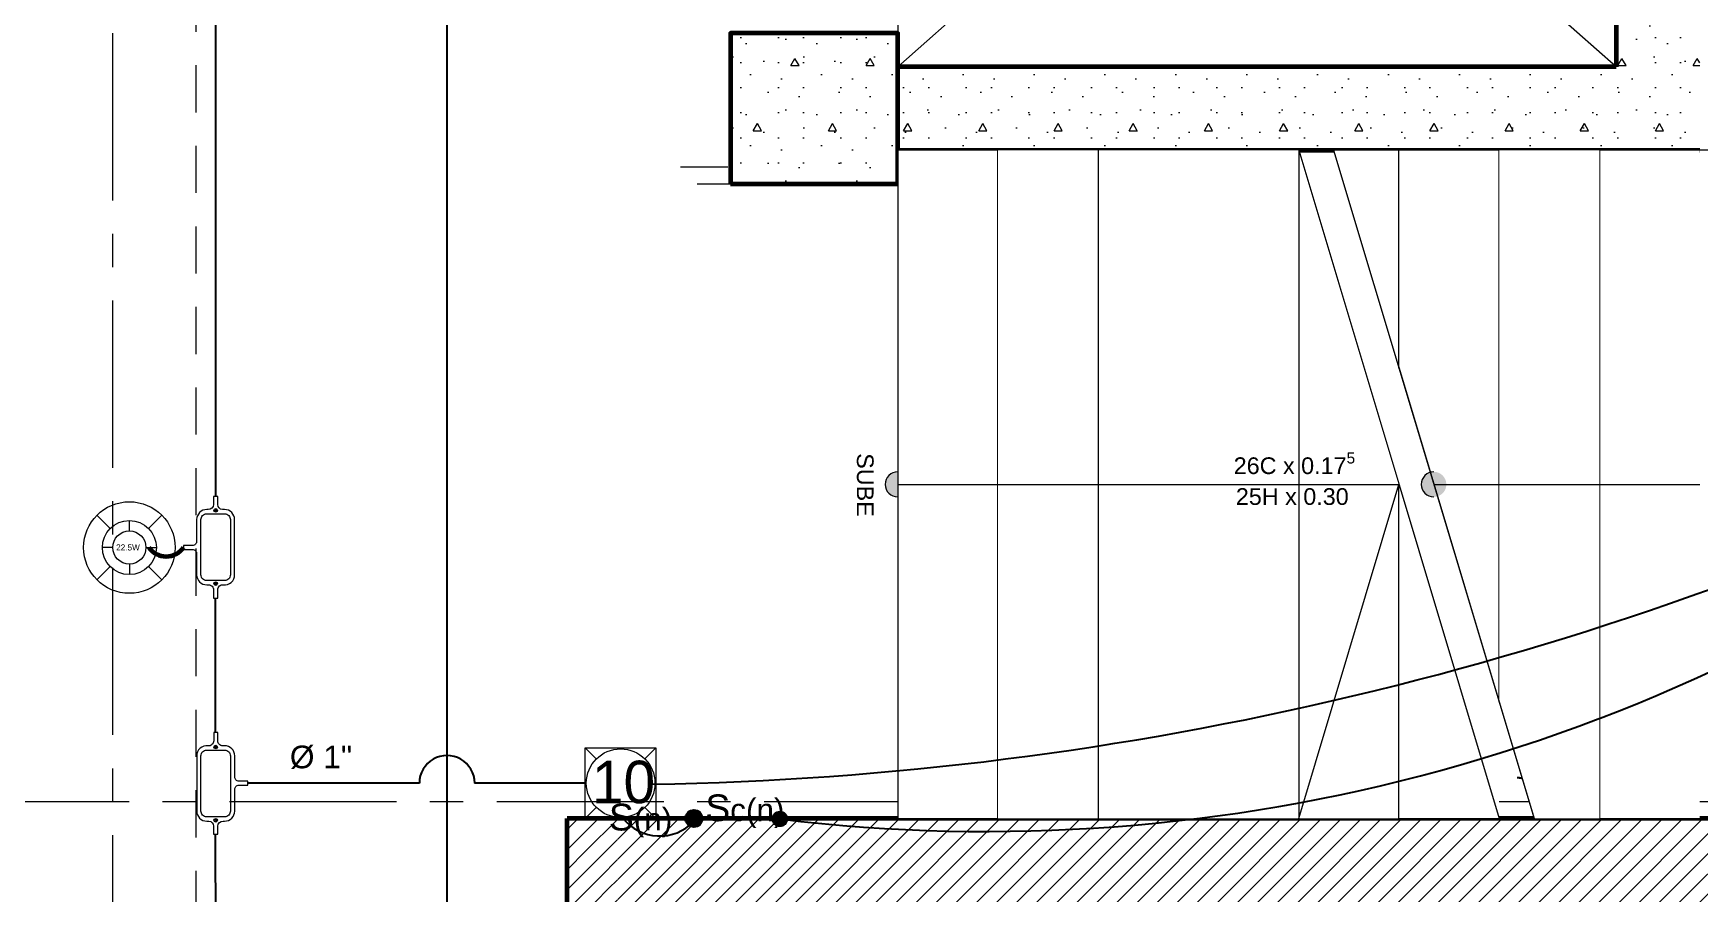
# Model space of a CAD drawing. Header units: inches. Extents: x -38 to 5698, y -33 to 92.
# Drawn here: x 321.583 to 326.57, y 20.125 to 22.7 of the extents above; entities that cross this region are included whole.
import ezdxf
from ezdxf.lldxf.tags import DXFTag

# ---------------------------------------------------------------- set-up
doc = ezdxf.new("R2010")
doc.units = ezdxf.units.IN
doc.header["$MEASUREMENT"] = 0
doc.set_wipeout_variables(frame=1)
for name, pattern in [('ACAD_ISO04W100', [30, 24, -3, 0, -3]), ('CONTINUA', [0]), ('Hidden Line', [0.195611, 0.141111, -0.0545]), ('Línea Oculta', [0.195611, 0.141111, -0.0545]), ('Punto & Raya', [0.65, 0.5, -0.075, 0, -0.075]), ('Rayas', [0.282222, 0.141111, -0.141111]), ('Wipeout_Contour', [1, 0, -1])]:
    doc.linetypes.add(name, pattern=pattern)
for name, color, linetype, lineweight in [('00 IE CKTO TOMAS', 111, 'Rayas', 18), ('01 IE LUM LED EMP DN570B', 3, 'Continuous', 13), ('ALUMBRADO_CONDUIT', 30, 'CONDUIT1', 30), ('ALUMBRADO_PVC', 6, 'PVC1', 30), ('Bancas', 1, 'Continuous', 13), ('Cable Alumbrado', 150, 'Continuous', 30), ('CABLEADO EXT.', 3, 'PVCSUBT', 30), ('pulsador', 4, 'Continuous', 40), ('Simb_Alumbrado', 140, 'CONTINUA', 30)]:
    doc.layers.add(name, color=color, linetype=linetype, lineweight=lineweight)
for name, color, linetype in [('02 _ ARQ _ ALB _ Ejes Generales', 7, 'Continuous'), ('02 _ ARQ _ ZON _ Espacio.3D', 7, 'Continuous'), ('08 _ STR _ EXT _ 06 Columnas', 7, 'Continuous'), ('08 _ STR _ EXT _ 09 Vigas', 7, 'Continuous'), ('08 _ STR _ EXT _ 11 Escaleras', 7, 'Continuous'), ('08 _ STR _ EXT _ 12 Ascensor', 7, 'Continuous'), ('1TEXT', 8, 'Continuous'), ('Dibujo 2D - General', 7, 'Continuous'), ('Estructura - 04 MURO', 7, 'Continuous'), ('Interior - CIELO RASSO', 7, 'Continuous')]:
    doc.layers.add(name, color=color, linetype=linetype)
doc.styles.add('Annotative', font='arial.ttf')
doc.styles.add('Arial', font='arial.ttf')
doc.styles.add('Estilo_Generado_3', font='arial.ttf')
doc.styles.add('{18b73a54-fa43-428c-adcb-c1c7bbdf2c84}', font='Simplex.shx')
tags = doc.linetypes.add('CONDUIT1', pattern='A,1,-0.19772,["con",{18b73a54-fa43-428c-adcb-c1c7bbdf2c84},S=0.2,R=0,X=0,Y=-0.065594],-0.593642', length=1.791362).pattern_tags.tags
tags[6] = DXFTag(74, 10)
tags = doc.linetypes.add('PVC1', pattern='A,1,-0.19772,["PVC",{18b73a54-fa43-428c-adcb-c1c7bbdf2c84},S=0.13,R=0,X=0,Y=-0.061851],-0.507647', length=1.705367).pattern_tags.tags
tags[6] = DXFTag(74, 10)
tags = doc.linetypes.add('PVCSUBT', pattern='A,0.6,-0.3,0.6,-0.075691,["PVC",Standard,S=0.2,R=0,X=0,Y=-0.093724],-0.621005', length=2.196696).pattern_tags.tags
tags[10] = DXFTag(74, 10)
pattern_1 = [(0, (277.50004, 6e-09), (0, 0.3897114), [0.024375, -0.200625]), (0, (277.61254, 0.19486), (0, 0.3897114), [0.024375, -0.200625]), (60, (277.50004, 6e-09), (-0.3375, 0.1948557), [0.024375, -0.200625]), (60, (277.72504, 6e-09), (-0.3375, 0.1948557), [0.024375, -0.200625]), (120, (277.5244, 6e-09), (0.3375, 0.1948557), [0.024375, -0.200625]), (120, (277.7494, 6e-09), (0.3375, 0.1948557), [0.024375, -0.200625]), (0, (277.50004, 0.0375), (0, 0.075), [0, -0.075, 0, -0.1125]), (45, (277.53754, 0.0375), (-0.05303301, 0.05303301), [0, -0.05625, 0, -0.09375])]
pattern_2 = [(45, (277.50004, 6e-09), (-0.030052038, 0.030052038), [])]

# ---------------------------------------------------------------- blocks, each defined once
blk = doc.blocks.new('LUMINARIA 2')
at = {"layer": '01 IE LUM LED EMP DN570B'}
for p, q in [((-0.0939, 0.0936), (-0.1589, 0.1584)), ((0.0939, 0.0936), (0.1589, 0.1584)), ((-0.0939, -0.0936), (-0.1589, -0.1584)), ((0.0939, -0.0936), (0.1589, -0.1584))]:
    blk.add_line(p, q, dxfattribs=at)
at = {"layer": '01 IE LUM LED EMP DN570B', "ltscale": 0.4}
for p, q in [((0, 0.0813), (0, 0.1326)), ((-0.0813, 0), (-0.1326, 0)), ((0.0813, 0), (0.1326, 0)), ((0, -0.0813), (0, -0.1326))]:
    blk.add_line(p, q, dxfattribs=at)
at = {"layer": '01 IE LUM LED EMP DN570B'}
for radius in [0.2244, 0.1326]:
    blk.add_circle((0, 0), radius, dxfattribs=at)
at = {"layer": '01 IE LUM LED EMP DN570B', "ltscale": 0.4}
blk.add_circle((0, 0), 0.0813, dxfattribs=at)
at = {"layer": '01 IE LUM LED EMP DN570B', "color": 8, "linetype": 'ByBlock', "lineweight": 80, "insert": (-0.0649, 0.0156), "char_height": 0.03, "width": 0.178585, "attachment_point": 1}
blk.add_mtext('{\\C3;22.5W}', dxfattribs=at)
blk = doc.blocks.new('oval t')
at = {"layer": 'Simb_Alumbrado', "lineweight": 13}
blk.add_lwpolyline([(0.0141, 0.0102, -0.414214), (0.0041, 0.0202), (0.0041, 0.0416), (-0.0056, 0.0416), (-0.0056, 0.0202, -0.414214), (-0.0156, 0.0102), (-0.0659, 0.0102, 0.414214), (-0.0899, -0.0138), (-0.0899, -0.0183, -0.414214), (-0.1019, -0.0303), (-0.1213, -0.0303), (-0.1213, -0.04), (-0.1016, -0.04, -0.451917), (-0.0897, -0.0535, 0.451917), (-0.0659, -0.0805), (0.0659, -0.0805, 0.414214), (0.0899, -0.0566), (0.0899, -0.0512, -0.398753), (0.1019, -0.0401), (0.1213, -0.0401), (0.1213, -0.0304), (0.1019, -0.0304, -0.368669), (0.0899, -0.0176), (0.0899, -0.0138, 0.414214), (0.0659, 0.0102), (0.0141, 0.0102)], format="xyb", dxfattribs=at)
blk.add_lwpolyline([(-0.0659, 0), (0.0659, 0, -0.414214), (0.0797, -0.0138), (0.0797, -0.0566, -0.414214), (0.0659, -0.0703), (-0.0659, -0.0703, -0.414214), (-0.0797, -0.0566), (-0.0797, -0.0138, -0.414214)], format="xyb", close=True, dxfattribs=at)
for points in [[(-0.0911, -0.0352), (-0.0828, -0.0352)], [(-0.0869, -0.031), (-0.0869, -0.0394)], [(0.0837, -0.0352), (0.0921, -0.0352)], [(0.0879, -0.031), (0.0879, -0.0394)]]:
    blk.add_lwpolyline(points, dxfattribs=at)
for centre in [(-0.0869, -0.0352), (0.0879, -0.0352)]:
    blk.add_circle(centre, 0.00419, dxfattribs=at)
blk = doc.blocks.new('100x100x80 adosado')
at = {"layer": 'Simb_Alumbrado', "lineweight": 13}
blk.add_lwpolyline([(-0.0768, 0.0788), (0.0194, 0.0788), (0.0194, -0.0174), (-0.0768, -0.0174)], close=True, dxfattribs=at)
at = {"layer": 'Simb_Alumbrado', "lineweight": 9}
for points in [[(-0.0768, 0.0788), (-0.0618, 0.0638)], [(0.0043, 0.0638), (0.0194, 0.0788)], [(-0.0768, -0.0174), (-0.0618, -0.0023)], [(0.0043, -0.0023), (0.0194, -0.0174)]]:
    blk.add_lwpolyline(points, dxfattribs=at)
blk.add_circle((-0.0287, 0.0307), 0.0467, dxfattribs=at)
at = {"layer": 'Simb_Alumbrado', "lineweight": 9, "insert": (-0.0677, 0.0612), "char_height": 0.05773, "attachment_point": 1}
blk.add_mtext_dynamic_manual_height_columns('10', width=0.119989, gutter_width=12.5, heights=[0], dxfattribs=at)
blk = doc.blocks.new('ii3t')
at = {"layer": 'Simb_Alumbrado', "lineweight": 5}
h = blk.add_hatch(color=3, dxfattribs=at)
edge = h.paths.add_edge_path()
edge.add_arc((0, 0), 0.0164, 0, 360)
blk.add_circle((0, 0), 0.0164, dxfattribs=at)
blk = doc.blocks.new('pulsador')
at = {"layer": 'pulsador', "lineweight": 40}
h = blk.add_hatch(color=4, dxfattribs=at)
h.dxf.hatch_style = 1
h.paths.add_polyline_path([(246.2314, 46.0882, 1), (246.279, 46.0882, 1)])
h.paths.add_polyline_path([(246.2786, 46.0882, -1), (246.2317, 46.0882, -1)], flags=16)
h.paths.add_polyline_path([(246.271, 46.0882, -1), (246.2393, 46.0882, -1)], flags=0)
at = {"layer": 'pulsador'}
h = blk.add_hatch(color=4, dxfattribs=at)
h.dxf.hatch_style = 1
h.paths.add_polyline_path([(246.2393, 46.0882, 1), (246.271, 46.0882, 1)])
at = {"layer": 'pulsador', "color": 4, "lineweight": 50}
blk.add_circle((246.2552, 46.0882), 0.0238, dxfattribs=at)
at = {"layer": 'pulsador', "color": 4, "lineweight": 40}
blk.add_circle((246.2552, 46.0882), 0.0235, dxfattribs=at)
at = {"layer": 'pulsador', "color": 4}
blk.add_circle((246.2552, 46.0882), 0.0159, dxfattribs=at)

msp = doc.modelspace()

# ---------------------------------------------------------------- hatches: boundary and pattern name
at = {"layer": '08 _ STR _ EXT _ 06 Columnas', "linetype": 'Continuous', "lineweight": 9}
h = msp.add_hatch(dxfattribs=at)
h.set_pattern_fill('HORMIGÓN_EN_MASA_0002', style=0, pattern_type=2)
h.set_pattern_definition(pattern_1)
h.paths.add_polyline_path([(323.67, 22.25), (324.17, 22.25), (324.17, 22.7), (323.67, 22.7)])
at = {"layer": '08 _ STR _ EXT _ 11 Escaleras', "linetype": 'Continuous', "lineweight": 13}
for points in [[(324.17, 21.3125, 1), (324.17, 21.3875, 1)], [(325.7744, 21.3125, 1), (325.7744, 21.3875, 1)]]:
    msp.add_hatch(color=161, dxfattribs=at).paths.add_polyline_path(points)
at = {"layer": '08 _ STR _ EXT _ 12 Ascensor', "linetype": 'Continuous', "lineweight": 9}
h = msp.add_hatch(dxfattribs=at)
h.set_pattern_fill('HORMIGÓN_EN_MASA_0002', style=0, pattern_type=2)
h.set_pattern_definition(pattern_1)
h.paths.add_polyline_path([(326.32, 24.5), (326.32, 22.6), (326.57, 22.6), (326.57, 24.5)])
h = msp.add_hatch(dxfattribs=at)
h.set_pattern_fill('HORMIGÓN_EN_MASA_0002', style=0, pattern_type=2)
h.set_pattern_definition(pattern_1)
h.paths.add_polyline_path([(326.32, 22.6), (324.17, 22.6), (324.17, 22.35), (326.32, 22.35)])
h = msp.add_hatch(dxfattribs=at)
h.set_pattern_fill('HORMIGÓN_EN_MASA_0002', style=0, pattern_type=2)
h.set_pattern_definition(pattern_1)
h.paths.add_polyline_path([(326.32, 22.6), (326.57, 22.35), (326.57, 22.6)])
h = msp.add_hatch(dxfattribs=at)
h.set_pattern_fill('HORMIGÓN_EN_MASA_0002', style=0, pattern_type=2)
h.set_pattern_definition(pattern_1)
h.paths.add_polyline_path([(326.32, 22.35), (326.57, 22.35), (326.32, 22.6)])

# ---------------------------------------------------------------- linework, layer by layer
at = {"layer": '02 _ ARQ _ ALB _ Ejes Generales', "color": 251, "linetype": 'Punto & Raya', "lineweight": 13}
for p, q in [((321.82, 45.9), (321.82, 2.05)), ((333.07, 20.4), (320.2385, 20.4))]:
    msp.add_line(p, q, dxfattribs=at)
at = {"layer": '02 _ ARQ _ ZON _ Espacio.3D', "color": 255, "linetype": 'Continuous', "lineweight": 0, "flags": 128}
msp.add_lwpolyline([(324.17, 22.6), (326.32, 22.6), (326.32, 24.5), (324.17, 24.5)], close=True, dxfattribs=at)
at = {"layer": '08 _ STR _ EXT _ 06 Columnas', "color": 7, "linetype": 'Continuous', "lineweight": 80, "flags": 128}
msp.add_lwpolyline([(323.67, 22.25), (324.17, 22.25), (324.17, 22.7), (323.67, 22.7)], close=True, dxfattribs=at)
at = {"layer": '08 _ STR _ EXT _ 09 Vigas', "color": 251, "linetype": 'Hidden Line', "lineweight": 13}
msp.add_line((322.07, 17.4), (322.07, 29.7), dxfattribs=at)
at = {"layer": '08 _ STR _ EXT _ 11 Escaleras', "color": 167, "linetype": 'Continuous', "lineweight": 18}
msp.add_line((328.57, 22.35), (325.4744, 22.35), dxfattribs=at)
at = {"layer": '08 _ STR _ EXT _ 11 Escaleras', "color": 167, "linetype": 'Continuous', "lineweight": 18, "flags": 128}
for points in [[(324.17, 21.3875, 1), (324.17, 21.3125)], [(325.7744, 21.3875, 1), (325.7744, 21.3125)]]:
    msp.add_lwpolyline(points, format="xyb", dxfattribs=at)
at = {"layer": '08 _ STR _ EXT _ 12 Ascensor', "color": 7, "linetype": 'Continuous', "lineweight": 80, "flags": 128}
for points in [[(326.32, 24.5), (326.32, 22.6)], [(326.32, 22.6), (324.17, 22.6)], [(324.17, 22.35), (324.17, 22.6)], [(324.17, 22.35), (326.57, 22.35)]]:
    msp.add_lwpolyline(points, dxfattribs=at)
at = {"layer": 'ALUMBRADO_CONDUIT', "color": 30, "lineweight": 30, "ltscale": 0.4, "true_color": 0xf26722}
for p, q in [((322.8212, 17.7079), (322.8212, 28.0613)), ((322.1289, 21.3141), (322.1289, 23.4389)), ((322.1288, 20.607), (322.1288, 21.0099)), ((322.7384, 20.4558), (322.2251, 20.4558)), ((323.2349, 20.4558), (322.9039, 20.4558)), ((322.1289, 18.885), (322.1288, 20.3027))]:
    msp.add_line(p, q, dxfattribs=at)
msp.add_arc((322.8212, 20.4558), 0.0828, 359.9996, 179.9996, dxfattribs=at)
at = {"layer": 'CABLEADO EXT.', "color": 3, "lineweight": 80}
msp.add_arc((321.9807, 21.1987), 0.0641, 216.0183, 323.9817, dxfattribs=at)
at = {"layer": 'Dibujo 2D - General', "color": 252, "linetype": 'Continuous', "lineweight": 9}
for p, q in [((324.17, 22.6), (326.32, 24.5)), ((326.32, 22.6), (324.17, 24.5))]:
    msp.add_line(p, q, dxfattribs=at)
at = {"layer": 'Interior - CIELO RASSO', "color": 251, "linetype": 'Línea Oculta', "lineweight": 13, "flags": 128}
for points in [[(323.52, 22.3), (323.67, 22.3)], [(323.57, 22.25), (323.67, 22.25)]]:
    msp.add_lwpolyline(points, dxfattribs=at)

# ---------------------------------------------------------------- block references
at = {"layer": '01 IE LUM LED EMP DN570B', "xscale": 0.6105334384153049, "yscale": 0.6105334384153049, "zscale": 0.6105334384153049}
msp.add_blockref('LUMINARIA 2', (321.8706, 21.161), dxfattribs=at)
at = {"layer": 'Bancas', "color": 252, "true_color": 0x939598, "xscale": 1.253906979044094, "yscale": 1.253906979044094, "zscale": 1.253906979044094}
for p, rotation in [((322.0847, 21.162), 90), ((322.173, 20.4549), 270)]:
    msp.add_blockref('oval t', p, dxfattribs=dict(at, rotation=rotation))

# ---------------------------------------------------------------- texts
at = {"layer": '08 _ STR _ EXT _ 11 Escaleras', "color": 161, "lineweight": 13, "char_height": 0.05, "style": 'Estilo_Generado_3'}
for s, insert, attachment_point in [('\\A1;{\\pqc;\\pt0,3.55;\\fArial|b0|i0|c0|p34;26C x \\fArial|b0|i0|c0|p34;0.17\\fArial|b0|i0|c0|p34;\\A1{\\H.66x;\\S5^  ;}\\fArial|b0|i0|c0|p34;\\fArial|b0|i0|c0|p34;\\fArial|b0|i0|c0|p34;\\fArial|b0|i0|c0|p34;\\A1{\\H.66x;\\S^  ;}\\fArial|b0|i0|c0|p34;\\fArial|b0|i0|c0|p34;\\fArial|b0|i0|c0|p34;\\fArial|b0|i0|c0|p34;\\A1{\\H.66x;\\S^  ;}\\fArial|b0|i0|c0|p34;}', (325.37, 21.3663), 8), ('\\A1;{\\pqc;\\pt0,3.55;\\fArial|b0|i0|c0|p34;25H x \\fArial|b0|i0|c0|p34;0.30\\fArial|b0|i0|c0|p34;\\A1{\\H.66x;\\S^  ;}\\fArial|b0|i0|c0|p34;\\fArial|b0|i0|c0|p34;\\fArial|b0|i0|c0|p34;\\fArial|b0|i0|c0|p34;\\A1{\\H.66x;\\S^  ;}\\fArial|b0|i0|c0|p34;\\fArial|b0|i0|c0|p34;\\fArial|b0|i0|c0|p34;\\fArial|b0|i0|c0|p34;\\A1{\\H.66x;\\S^  ;}\\fArial|b0|i0|c0|p34;}', (325.37, 21.3386), 2)]:
    msp.add_mtext(s, dxfattribs=dict(at, insert=insert, attachment_point=attachment_point))
at = {"layer": '08 _ STR _ EXT _ 11 Escaleras', "color": 161, "lineweight": 13, "char_height": 0.05, "attachment_point": 4, "rotation": 270, "style": 'Estilo_Generado_3'}
for s, insert in [('\\A1;{\\pql;\\fArial|b0|i0|c0|p34;SUBE}', (324.0725, 21.4433)), ('\\A1;{\\pql;\\fArial|b0|i0|c0|p34;1}', (324.2479, 20.4879)), ('\\A1;{\\pql;\\fArial|b0|i0|c0|p34;2}', (324.5479, 20.4879)), ('\\A1;{\\pql;\\fArial|b0|i0|c0|p34;3}', (324.8475, 20.4879)), ('\\A1;{\\pql;\\fArial|b0|i0|c0|p34;4}', (325.1479, 20.4879)), ('\\A1;{\\pql;\\fArial|b0|i0|c0|p34;5}', (325.4475, 20.4879)), ('\\A1;{\\pql;\\fArial|b0|i0|c0|p34;6}', (325.7475, 20.4879)), ('\\A1;{\\pql;\\fArial|b0|i0|c0|p34;7}', (326.0479, 20.4879)), ('\\A1;{\\pql;\\fArial|b0|i0|c0|p34;8}', (326.3475, 20.4879))]:
    msp.add_mtext(s, dxfattribs=dict(at, insert=insert))
at = {"layer": '1TEXT', "color": 50, "linetype": 'Continuous', "style": 'Arial'}
msp.add_text('%%C 1"', height=0.06788, rotation=0, dxfattribs=at).set_placement((322.3508, 20.5003))

# ---------------------------------------------------------------- wipeouts: each hides what was drawn before it
at = {"color": 254, "linetype": 'Wipeout_Contour', "lineweight": 0, "ltscale": 7374.466819}
msp.add_wipeout([(323.3304, 20.1), (323.1804, 20.35), (323.1804, 20.1)], dxfattribs=at).dxf.layer = 'Estructura - 04 MURO'

# ---------------------------------------------------------------- next in the draw order: hatches: boundary and pattern name
at = {"layer": 'Estructura - 04 MURO', "linetype": 'Continuous', "lineweight": 5}
h = msp.add_hatch(dxfattribs=at)
h.set_pattern_fill('LADRILLO_COMÚN_0002', color=252, style=0, pattern_type=2)
h.set_pattern_definition(pattern_2)
h.paths.add_polyline_path([(323.3304, 20.1), (323.1804, 20.35), (323.1804, 20.1)])

# ---------------------------------------------------------------- next in the draw order: wipeouts: each hides what was drawn before it
at = {"color": 254, "linetype": 'Wipeout_Contour', "lineweight": 0, "ltscale": 9792.7513}
msp.add_wipeout([(325.67, 22.35), (325.4744, 22.35), (325.67, 21.698)], dxfattribs=at).dxf.layer = '08 _ STR _ EXT _ 11 Escaleras'

# ---------------------------------------------------------------- next in the draw order: linework, layer by layer
at = {"layer": '08 _ STR _ EXT _ 11 Escaleras', "color": 161, "linetype": 'Continuous', "lineweight": 13}
msp.add_line((327.0098, 22.35), (325.4744, 22.35), dxfattribs=at)

# ---------------------------------------------------------------- next in the draw order: wipeouts: each hides what was drawn before it
at = {"color": 254, "linetype": 'Wipeout_Contour', "lineweight": 0, "ltscale": 9842.841626}
msp.add_wipeout([(323.3304, 20.1), (328.57, 20.1), (328.57, 20.35), (323.3304, 20.35)], dxfattribs=at).dxf.layer = 'Estructura - 04 MURO'

# ---------------------------------------------------------------- next in the draw order: hatches: boundary and pattern name
at = {"layer": 'Estructura - 04 MURO', "linetype": 'Continuous', "lineweight": 5}
h = msp.add_hatch(dxfattribs=at)
h.set_pattern_fill('LADRILLO_COMÚN_0002', color=252, style=0, pattern_type=2)
h.set_pattern_definition(pattern_2)
h.paths.add_polyline_path([(323.3304, 20.1), (328.57, 20.1), (328.57, 20.35), (323.3304, 20.35)])

# ---------------------------------------------------------------- next in the draw order: linework, layer by layer
at = {"layer": '08 _ STR _ EXT _ 11 Escaleras', "color": 167, "linetype": 'Continuous', "lineweight": 18}
msp.add_line((325.07, 22.35), (325.07, 20.35), dxfattribs=at)

# ---------------------------------------------------------------- next in the draw order: block references
at = {"color": 4, "lineweight": 40}
msp.add_blockref('pulsador', (77.305, -25.7382), dxfattribs=at)
at = {"layer": 'Cable Alumbrado', "lineweight": 0, "xscale": 1.404578189384958, "yscale": 1.404578189384958, "zscale": 1.404578189384958}
msp.add_blockref('ii3t', (323.8172, 20.3487), dxfattribs=at)

# ---------------------------------------------------------------- next in the draw order: texts
at = {"layer": '00 IE CKTO TOMAS', "insert": (323.5942, 20.3217), "char_height": 0.08, "width": 0.768045, "attachment_point": 7, "style": 'Annotative'}
msp.add_mtext('S{\\H0.84375x;c(n)}', dxfattribs=at)

# ---------------------------------------------------------------- next in the draw order: wipeouts: each hides what was drawn before it
at = {"color": 254, "linetype": 'Wipeout_Contour', "lineweight": 0, "ltscale": 7373.627133}
msp.add_wipeout([(323.3304, 20.35), (323.1804, 20.35), (323.3304, 20.1)], dxfattribs=at).dxf.layer = 'Estructura - 04 MURO'

# ---------------------------------------------------------------- next in the draw order: hatches: boundary and pattern name
at = {"layer": 'Estructura - 04 MURO', "linetype": 'Continuous', "lineweight": 5}
h = msp.add_hatch(dxfattribs=at)
h.set_pattern_fill('LADRILLO_COMÚN_0002', color=252, style=0, pattern_type=2)
h.set_pattern_definition(pattern_2)
h.paths.add_polyline_path([(323.3304, 20.35), (323.1804, 20.35), (323.3304, 20.1)])

# ---------------------------------------------------------------- next in the draw order: linework, layer by layer
at = {"layer": 'ALUMBRADO_PVC', "linetype": 'PVC1', "ltscale": 0.4}
msp.add_arc((323.4577, 20.4384), 0.1409, 218.8888, 316.0508, dxfattribs=at)
at = {"layer": 'Estructura - 04 MURO', "color": 7, "linetype": 'Continuous', "lineweight": 80, "flags": 128}
for points in [[(328.57, 20.35), (323.1804, 20.35)], [(323.1804, 19.05), (323.1804, 20.35)]]:
    msp.add_lwpolyline(points, dxfattribs=at)

# ---------------------------------------------------------------- next in the draw order: block references
at = {"layer": 'ALUMBRADO_CONDUIT', "linetype": 'PVC1', "lineweight": 35, "xscale": 2.199856799627834, "yscale": 2.199856799627834, "zscale": 2.199856799627834}
msp.add_blockref('100x100x80 adosado', (323.4039, 20.3882), dxfattribs=at)

# ---------------------------------------------------------------- next in the draw order: texts
at = {"layer": '00 IE CKTO TOMAS', "insert": (323.3056, 20.2938), "char_height": 0.08, "width": 0.768045, "attachment_point": 7, "style": 'Annotative'}
msp.add_mtext('S{\\H0.84375x;(n)}', dxfattribs=at)

# ---------------------------------------------------------------- next in the draw order: wipeouts: each hides what was drawn before it
at = {"color": 254, "linetype": 'Wipeout_Contour', "lineweight": 0, "ltscale": 13059.365574}
msp.add_wipeout([(325.4744, 22.35), (326.0744, 20.35), (326.57, 20.35), (326.57, 22.35)], dxfattribs=at).dxf.layer = '08 _ STR _ EXT _ 11 Escaleras'

# ---------------------------------------------------------------- next in the draw order: linework, layer by layer
at = {"layer": '08 _ STR _ EXT _ 11 Escaleras', "color": 167, "linetype": 'Continuous', "lineweight": 18}
for p, q in [((325.67, 22.35), (325.67, 21.698)), ((325.97, 20.698), (325.97, 22.35))]:
    msp.add_line(p, q, dxfattribs=at)
at = {"layer": '08 _ STR _ EXT _ 11 Escaleras', "color": 161, "linetype": 'Continuous', "lineweight": 13}
msp.add_line((326.0744, 20.35), (328.57, 20.35), dxfattribs=at)

# ---------------------------------------------------------------- next in the draw order: wipeouts: each hides what was drawn before it
at = {"color": 254, "linetype": 'Wipeout_Contour', "lineweight": 0, "ltscale": 13058.519257}
msp.add_wipeout([(325.67, 22.35), (325.67, 21.698), (325.97, 20.698), (325.97, 22.35)], dxfattribs=at).dxf.layer = '08 _ STR _ EXT _ 11 Escaleras'
at = {"color": 254, "linetype": 'Wipeout_Contour', "lineweight": 0, "ltscale": 13060.904381}
msp.add_wipeout([(326.27, 20.35), (326.57, 20.35), (326.57, 22.35), (326.27, 22.35)], dxfattribs=at).dxf.layer = '08 _ STR _ EXT _ 11 Escaleras'

# ---------------------------------------------------------------- next in the draw order: linework, layer by layer
at = {"layer": '08 _ STR _ EXT _ 11 Escaleras', "color": 167, "linetype": 'Continuous', "lineweight": 18}
for p, q in [((326.27, 22.35), (326.27, 20.35)), ((326.0744, 20.35), (328.57, 20.35))]:
    msp.add_line(p, q, dxfattribs=at)
at = {"layer": '08 _ STR _ EXT _ 11 Escaleras', "color": 161, "linetype": 'ACAD_ISO04W100', "lineweight": 13}
for p, q in [((326.27, 22.35), (326.27, 20.35)), ((326.0744, 20.35), (328.57, 20.35))]:
    msp.add_line(p, q, dxfattribs=at)

# ---------------------------------------------------------------- next in the draw order: wipeouts: each hides what was drawn before it
at = {"color": 254, "linetype": 'Wipeout_Contour', "lineweight": 0, "ltscale": 9794.211817}
msp.add_wipeout([(325.67, 20.35), (325.97, 20.35), (325.67, 21.35)], dxfattribs=at).dxf.layer = '08 _ STR _ EXT _ 11 Escaleras'

# ---------------------------------------------------------------- next in the draw order: hatches: boundary and pattern name
at = {"layer": '08 _ STR _ EXT _ 11 Escaleras', "linetype": 'Continuous', "lineweight": 13}
msp.add_hatch(color=161, dxfattribs=at).paths.add_polyline_path([(325.7744, 21.3125, 1), (325.7744, 21.3875, 1)])

# ---------------------------------------------------------------- next in the draw order: linework, layer by layer
at = {"layer": '08 _ STR _ EXT _ 11 Escaleras', "color": 167, "linetype": 'Continuous', "lineweight": 18}
for p, q in [((325.4744, 22.35), (326.0744, 20.35)), ((325.7744, 21.35), (326.57, 21.35))]:
    msp.add_line(p, q, dxfattribs=at)
at = {"layer": '08 _ STR _ EXT _ 11 Escaleras', "color": 161, "linetype": 'ACAD_ISO04W100', "lineweight": 13}
msp.add_line((325.97, 20.698), (325.97, 22.35), dxfattribs=at)
at = {"layer": '08 _ STR _ EXT _ 11 Escaleras', "color": 167, "linetype": 'Continuous', "lineweight": 18, "flags": 128}
msp.add_lwpolyline([(325.7744, 21.3875, 1), (325.7744, 21.3125)], format="xyb", dxfattribs=at)

# ---------------------------------------------------------------- next in the draw order: wipeouts: each hides what was drawn before it
at = {"color": 254, "linetype": 'Wipeout_Contour', "lineweight": 0, "ltscale": 13055.347357}
msp.add_wipeout([(324.22, 20.35), (325.97, 20.35), (325.37, 22.35), (324.22, 22.35)], dxfattribs=at).dxf.layer = '08 _ STR _ EXT _ 11 Escaleras'

# ---------------------------------------------------------------- next in the draw order: linework, layer by layer
at = {"layer": '08 _ STR _ EXT _ 11 Escaleras', "color": 161, "linetype": 'Continuous', "lineweight": 13}
for p, q in [((325.37, 22.35), (324.22, 22.35)), ((324.22, 22.35), (324.22, 20.35)), ((324.22, 20.35), (325.97, 20.35))]:
    msp.add_line(p, q, dxfattribs=at)

# ---------------------------------------------------------------- next in the draw order: wipeouts: each hides what was drawn before it
at = {"color": 254, "linetype": 'Wipeout_Contour', "lineweight": 0, "ltscale": 13052.504561}
msp.add_wipeout([(324.47, 22.35), (324.17, 22.35), (324.17, 20.35), (324.47, 20.35)], dxfattribs=at).dxf.layer = '08 _ STR _ EXT _ 11 Escaleras'

# ---------------------------------------------------------------- next in the draw order: linework, layer by layer
at = {"layer": '08 _ STR _ EXT _ 11 Escaleras', "color": 167, "linetype": 'Continuous', "lineweight": 18}
for p, q in [((324.17, 22.35), (324.17, 20.35)), ((325.37, 22.35), (324.17, 22.35)), ((324.47, 20.35), (324.47, 22.35)), ((324.17, 20.35), (325.97, 20.35))]:
    msp.add_line(p, q, dxfattribs=at)

# ---------------------------------------------------------------- next in the draw order: wipeouts: each hides what was drawn before it
at = {"color": 254, "linetype": 'Wipeout_Contour', "lineweight": 0, "ltscale": 13053.704535}
msp.add_wipeout([(324.77, 22.35), (324.47, 22.35), (324.47, 20.35), (324.77, 20.35)], dxfattribs=at).dxf.layer = '08 _ STR _ EXT _ 11 Escaleras'

# ---------------------------------------------------------------- next in the draw order: wipeouts: each hides what was drawn before it
at = {"color": 254, "linetype": 'Wipeout_Contour', "lineweight": 0, "ltscale": 13054.90451}
msp.add_wipeout([(325.07, 22.35), (324.77, 22.35), (324.77, 20.35), (325.07, 20.35)], dxfattribs=at).dxf.layer = '08 _ STR _ EXT _ 11 Escaleras'

# ---------------------------------------------------------------- next in the draw order: linework, layer by layer
at = {"layer": '08 _ STR _ EXT _ 11 Escaleras', "color": 167, "linetype": 'Continuous', "lineweight": 18}
msp.add_line((324.77, 22.35), (324.77, 20.35), dxfattribs=at)

# ---------------------------------------------------------------- next in the draw order: wipeouts: each hides what was drawn before it
at = {"color": 254, "linetype": 'Wipeout_Contour', "lineweight": 0, "ltscale": 13056.104484}
msp.add_wipeout([(325.07, 22.35), (325.07, 20.35), (325.37, 20.35), (325.37, 22.35)], dxfattribs=at).dxf.layer = '08 _ STR _ EXT _ 11 Escaleras'

# ---------------------------------------------------------------- next in the draw order: wipeouts: each hides what was drawn before it
at = {"color": 254, "linetype": 'Wipeout_Contour', "lineweight": 0, "ltscale": 13057.294457}
msp.add_wipeout([(325.67, 21.35), (325.37, 22.35), (325.37, 20.35), (325.67, 20.35)], dxfattribs=at).dxf.layer = '08 _ STR _ EXT _ 11 Escaleras'

# ---------------------------------------------------------------- next in the draw order: linework, layer by layer
at = {"layer": '08 _ STR _ EXT _ 11 Escaleras', "color": 167, "linetype": 'Continuous', "lineweight": 18}
for p, q in [((325.37, 22.35), (325.37, 20.35)), ((324.17, 21.35), (325.67, 21.35)), ((325.37, 20.35), (325.67, 21.35)), ((325.67, 20.35), (325.67, 21.35))]:
    msp.add_line(p, q, dxfattribs=at)
at = {"layer": '08 _ STR _ EXT _ 11 Escaleras', "color": 161, "linetype": 'ACAD_ISO04W100', "lineweight": 13}
for p, q in [((328.57, 22.35), (325.4744, 22.35)), ((325.67, 21.698), (325.67, 22.35))]:
    msp.add_line(p, q, dxfattribs=at)

# ---------------------------------------------------------------- next in the draw order: texts
at = {"layer": '08 _ STR _ EXT _ 11 Escaleras', "color": 161, "lineweight": 13, "char_height": 0.05, "style": 'Estilo_Generado_3'}
for s, insert, attachment_point in [('\\A1;{\\pqc;\\pt0,3.55;\\fArial|b0|i0|c0|p34;26C x \\fArial|b0|i0|c0|p34;0.17\\fArial|b0|i0|c0|p34;\\A1{\\H.66x;\\S5^  ;}\\fArial|b0|i0|c0|p34;\\fArial|b0|i0|c0|p34;\\fArial|b0|i0|c0|p34;\\fArial|b0|i0|c0|p34;\\A1{\\H.66x;\\S^  ;}\\fArial|b0|i0|c0|p34;\\fArial|b0|i0|c0|p34;\\fArial|b0|i0|c0|p34;\\fArial|b0|i0|c0|p34;\\A1{\\H.66x;\\S^  ;}\\fArial|b0|i0|c0|p34;}', (325.37, 21.3663), 8), ('\\A1;{\\pqc;\\pt0,3.55;\\fArial|b0|i0|c0|p34;25H x \\fArial|b0|i0|c0|p34;0.30\\fArial|b0|i0|c0|p34;\\A1{\\H.66x;\\S^  ;}\\fArial|b0|i0|c0|p34;\\fArial|b0|i0|c0|p34;\\fArial|b0|i0|c0|p34;\\fArial|b0|i0|c0|p34;\\A1{\\H.66x;\\S^  ;}\\fArial|b0|i0|c0|p34;\\fArial|b0|i0|c0|p34;\\fArial|b0|i0|c0|p34;\\fArial|b0|i0|c0|p34;\\A1{\\H.66x;\\S^  ;}\\fArial|b0|i0|c0|p34;}', (325.37, 21.3386), 2)]:
    msp.add_mtext(s, dxfattribs=dict(at, insert=insert, attachment_point=attachment_point))

# ---------------------------------------------------------------- next in the draw order: wipeouts: each hides what was drawn before it
at = {"color": 254, "linetype": 'Wipeout_Contour', "lineweight": 0, "ltscale": 16324.730548}
msp.add_wipeout([(325.97, 22.35), (325.97, 20.698), (326.0744, 20.35), (326.27, 20.35), (326.27, 22.35)], dxfattribs=at).dxf.layer = '08 _ STR _ EXT _ 11 Escaleras'

# ---------------------------------------------------------------- next in the draw order: linework, layer by layer
at = {"layer": '08 _ STR _ EXT _ 11 Escaleras', "color": 167, "linetype": 'Continuous', "lineweight": 18}
msp.add_line((325.37, 22.35), (325.97, 20.35), dxfattribs=at)
at = {"layer": '08 _ STR _ EXT _ 11 Escaleras', "color": 161, "linetype": 'ACAD_ISO04W100', "lineweight": 13}
for p, q in [((325.4744, 22.35), (326.0744, 20.35)), ((325.7744, 21.35), (326.57, 21.35))]:
    msp.add_line(p, q, dxfattribs=at)
at = {"layer": 'ALUMBRADO_PVC', "linetype": 'PVC1', "ltscale": 0.4}
for centre, radius, start, end in [((323.2682, 30.2296), 9.7785, 270.98473, 295.78872), ((324.437, 25.448), 5.1368, 263.0702, 307.5846)]:
    msp.add_arc(centre, radius, start, end, dxfattribs=at)

doc.saveas('drawing.dxf')
